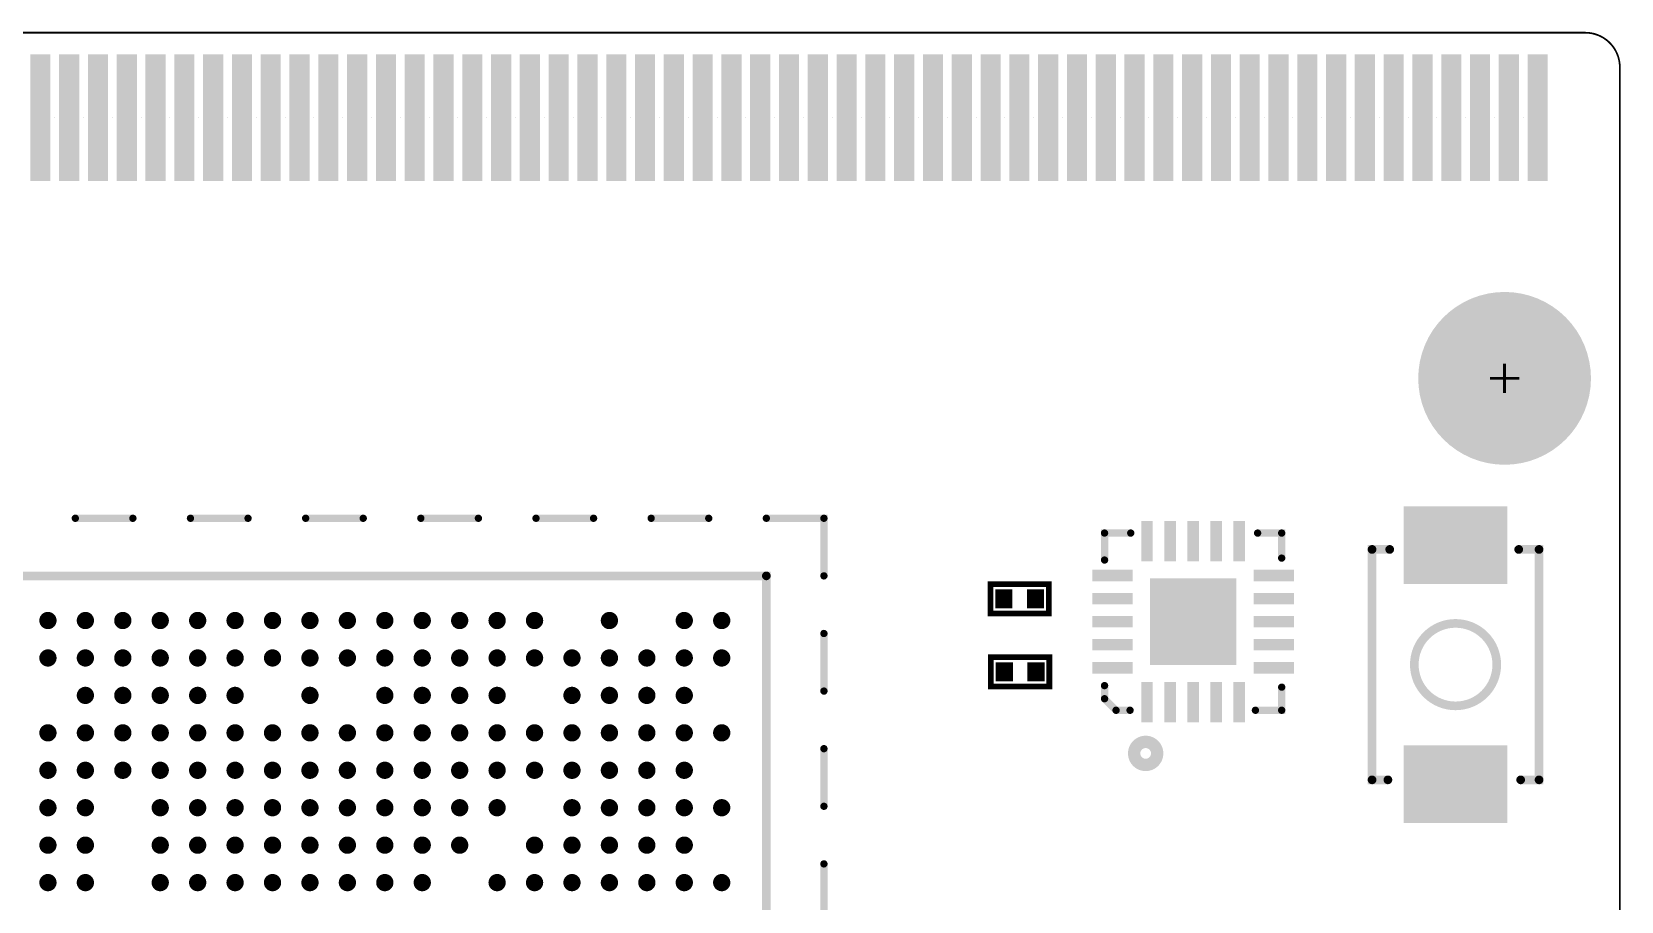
# Model space of a CAD drawing. Extents: x -0.2 to 69.5, y 0 to 51.5.
# Drawn here: x 41.88 to 69.48, y 29.94 to 45.04 of the extents above; entities that cross this region are included whole.
import ezdxf

# ---------------------------------------------------------------- set-up
doc = ezdxf.new("R2010")
doc.units = 0
for name, color, linetype in [('2D_LINE_00', 253, 'CONTINUOUS'), ('DRIL_NPLTE_THRU_01', 255, 'CONTINUOUS'), ('DRIL_PLTE_THRU_01', 255, 'CONTINUOUS'), ('DRIL_SYMBOL', 6, 'CONTINUOUS'), ('PADS_INNER', 253, 'CONTINUOUS'), ('PADS_TOP', 253, 'CONTINUOUS'), ('PART_TOP_2DLINE_01', 1, 'CONTINUOUS'), ('PART_TOP_2DLINE_126', 255, 'CONTINUOUS')]:
    doc.layers.add(name, color=color, linetype=linetype)

# ---------------------------------------------------------------- blocks, each defined once
blk = doc.blocks.new('DRAWING_551')
at = {"layer": '2D_LINE_00', "const_width": 0.03}
blk.add_lwpolyline([(-28.563, 26.915), (8.386, 26.915, -0.414214), (8.987, 26.315), (8.987, 8.915), (7.886, 8.915, 0.414214), (7.237, 8.266), (7.237, 5.564, 0.414214), (7.886, 4.915), (8.987, 4.915), (8.987, -17.484, -0.414214), (8.386, -18.085), (-60.014, -18.085, -0.414214)], format="xyb", dxfattribs=at)
blk = doc.blocks.new('SMOOTH_0$10008')
at = {"const_width": 0.05004}
blk.add_lwpolyline([(-0.02502, 0, 1), (0.02502, 0, 1)], format="xyb", close=True, dxfattribs=at)
blk = doc.blocks.new('PART_BODY_TOP_497')
at = {"layer": 'PART_TOP_2DLINE_126', "const_width": 0.1}
blk.add_lwpolyline([(-0.508, -0.254), (-0.508, 0.254), (0.508, 0.254), (0.508, -0.254)], close=True, dxfattribs=at)
at = {"layer": 'PART_TOP_2DLINE_126'}
for p in [(-0.508, 0.254), (0.508, 0.254), (-0.508, -0.254), (0.508, -0.254)]:
    blk.add_blockref('SMOOTH_0$10008', p, dxfattribs=at)
blk = doc.blocks.new('DRIL_HOLE_0')
blk.add_lwpolyline([(0, 0, 1), (0, 0, 1)], format="xyb", close=True)
blk = doc.blocks.new('PAD_0')
blk.add_lwpolyline([(0, 0, 1), (0, 0, 1)], format="xyb", close=True)
blk = doc.blocks.new('PAD_6')
at = {"const_width": 0.3}
blk.add_lwpolyline([(-0.165, 0), (0.165, 0)], dxfattribs=at)
blk = doc.blocks.new('STK_TOP_162')
at = {"layer": 'DRIL_PLTE_THRU_01'}
blk.add_blockref('DRIL_HOLE_0', (0, 0), dxfattribs=at)
at = {"layer": 'PADS_INNER'}
blk.add_blockref('PAD_0', (0, 0), dxfattribs=at)
at = {"layer": 'PADS_TOP', "rotation": 90}
blk.add_blockref('PAD_6', (0, 0), dxfattribs=at)
blk = doc.blocks.new('SYM_TOP_24')
for name, p in [('PART_BODY_TOP_497', (0, 0)), ('STK_TOP_162', (-0.275, 0)), ('STK_TOP_162', (0.275, 0))]:
    blk.add_blockref(name, p)
blk = doc.blocks.new('PART_TOP_240')
blk.add_blockref('SYM_TOP_24', (0, 0))
blk = doc.blocks.new('SMOOTH_0$127')
at = {"const_width": 0.0635}
blk.add_lwpolyline([(-0.03175, 0, 1), (0.03175, 0, 1)], format="xyb", close=True, dxfattribs=at)
blk = doc.blocks.new('PART_BODY_TOP_726')
at = {"layer": 'PART_TOP_2DLINE_01', "const_width": 0.127}
for points in [[(-1.083, 1.538), (-1.538, 1.538), (-1.538, 1.07)], [(1.12, 1.538), (1.538, 1.538), (1.538, 1.103)], [(-1.538, -1.11), (-1.538, -1.338), (-1.338, -1.538), (-1.095, -1.538)], [(1.082, -1.538), (1.538, -1.538), (1.538, -1.137)]]:
    blk.add_lwpolyline(points, dxfattribs=at)
at = {"layer": 'PART_TOP_2DLINE_01', "const_width": 0.4}
blk.add_lwpolyline([(-0.931, -2.287, 1), (-0.717, -2.287, 1)], format="xyb", close=True, dxfattribs=at)
at = {"layer": 'PART_TOP_2DLINE_01'}
for p in [(-1.538, 1.538), (-1.083, 1.538), (1.12, 1.538), (1.538, 1.538), (-1.538, 1.07), (1.538, 1.103), (-1.538, -1.11), (1.538, -1.137), (-1.538, -1.338), (-1.338, -1.538), (-1.095, -1.538), (1.082, -1.538), (1.538, -1.538)]:
    blk.add_blockref('SMOOTH_0$127', p, dxfattribs=at)
blk = doc.blocks.new('PAD_15')
at = {"const_width": 0.2}
blk.add_lwpolyline([(-0.35, 0), (0.35, 0)], dxfattribs=at)
blk = doc.blocks.new('STK_TOP_74')
at = {"layer": 'DRIL_NPLTE_THRU_01'}
blk.add_blockref('DRIL_HOLE_0', (0, 0), dxfattribs=at)
at = {"layer": 'PADS_INNER'}
blk.add_blockref('PAD_0', (0, 0), dxfattribs=at)
at = {"layer": 'PADS_TOP', "rotation": 90}
blk.add_blockref('PAD_15', (0, 0), dxfattribs=at)
blk = doc.blocks.new('STK_TOP_75')
at = {"layer": 'DRIL_NPLTE_THRU_01'}
blk.add_blockref('DRIL_HOLE_0', (0, 0), dxfattribs=at)
at = {"layer": 'PADS_INNER'}
blk.add_blockref('PAD_0', (0, 0), dxfattribs=at)
at = {"layer": 'PADS_TOP'}
blk.add_blockref('PAD_15', (0, 0), dxfattribs=at)
blk = doc.blocks.new('PAD_16')
at = {"const_width": 1.5}
blk.add_lwpolyline([(-0.75, 0), (0.75, 0)], dxfattribs=at)
blk = doc.blocks.new('STK_TOP_76')
at = {"layer": 'DRIL_NPLTE_THRU_01'}
blk.add_blockref('DRIL_HOLE_0', (0, 0), dxfattribs=at)
at = {"layer": 'PADS_INNER'}
blk.add_blockref('PAD_0', (0, 0), dxfattribs=at)
at = {"layer": 'PADS_TOP'}
blk.add_blockref('PAD_16', (0, 0), dxfattribs=at)
blk = doc.blocks.new('SYM_TOP_40')
for name, p in [('STK_TOP_74', (-0.8, 1.4)), ('STK_TOP_74', (-0.4, 1.4)), ('STK_TOP_74', (0, 1.4)), ('STK_TOP_74', (0.4, 1.4)), ('STK_TOP_74', (0.8, 1.4)), ('PART_BODY_TOP_726', (0, 0)), ('STK_TOP_75', (-1.4, 0.8)), ('STK_TOP_75', (1.4, 0.8)), ('STK_TOP_76', (0, 0)), ('STK_TOP_75', (-1.4, 0.4)), ('STK_TOP_75', (1.4, 0.4)), ('STK_TOP_75', (-1.4, 0)), ('STK_TOP_75', (1.4, 0)), ('STK_TOP_75', (-1.4, -0.4)), ('STK_TOP_75', (1.4, -0.4)), ('STK_TOP_75', (-1.4, -0.8)), ('STK_TOP_75', (1.4, -0.8)), ('STK_TOP_74', (-0.8, -1.4)), ('STK_TOP_74', (-0.4, -1.4)), ('STK_TOP_74', (0, -1.4)), ('STK_TOP_74', (0.4, -1.4)), ('STK_TOP_74', (0.8, -1.4))]:
    blk.add_blockref(name, p)
blk = doc.blocks.new('PART_TOP_241')
blk.add_blockref('SYM_TOP_40', (0, 0))
blk = doc.blocks.new('PART_TOP_269')
blk.add_blockref('SYM_TOP_24', (0, 0))
blk = doc.blocks.new('PAD_23')
at = {"const_width": 0.35}
blk.add_lwpolyline([(-1.1, 0), (1.1, 0)], dxfattribs=at)
blk = doc.blocks.new('STK_TOP_277')
at = {"layer": 'DRIL_PLTE_THRU_01'}
blk.add_blockref('DRIL_HOLE_0', (0, 0), dxfattribs=at)
at = {"layer": 'PADS_INNER'}
blk.add_blockref('PAD_0', (0, 0), dxfattribs=at)
at = {"layer": 'PADS_TOP', "rotation": 90}
blk.add_blockref('PAD_23', (0, 0), dxfattribs=at)
blk = doc.blocks.new('PAD_24')
blk.add_lwpolyline([(0, 0), (0, 0)])
blk = doc.blocks.new('STK_TOP_276')
at = {"layer": 'DRIL_PLTE_THRU_01'}
blk.add_blockref('DRIL_HOLE_0', (0, 0), dxfattribs=at)
at = {"layer": 'PADS_INNER'}
blk.add_blockref('PAD_0', (0, 0), dxfattribs=at)
at = {"layer": 'PADS_TOP'}
blk.add_blockref('PAD_24', (0, 0), dxfattribs=at)
blk = doc.blocks.new('STK_TOP_107')
at = {"layer": 'DRIL_PLTE_THRU_01'}
blk.add_blockref('DRIL_HOLE_0', (0, 0), dxfattribs=at)
at = {"layer": 'PADS_INNER'}
blk.add_blockref('PAD_0', (0, 0), dxfattribs=at)
at = {"layer": 'PADS_TOP'}
blk.add_blockref('PAD_0', (0, 0), dxfattribs=at)
blk = doc.blocks.new('SYM_TOP_25')
for name, p in [('STK_TOP_107', (-38.326118, 2.018996)), ('STK_TOP_107', (-38.318118, 1.999996)), ('STK_TOP_107', (-38.312118, 2.008996)), ('STK_TOP_107', (-38.299118, 2.009996)), ('STK_TOP_107', (-38.293118, 2.018996)), ('STK_TOP_107', (-38.292118, 1.965996)), ('STK_TOP_107', (-38.289118, 1.999996)), ('STK_TOP_107', (-38.286118, 1.974996)), ('STK_TOP_107', (-38.283118, 2.008996)), ('STK_TOP_107', (-38.278118, 1.993996)), ('STK_TOP_107', (-38.273118, 1.975996)), ('STK_TOP_107', (-38.272118, 1.990996)), ('STK_TOP_107', (-38.270118, 1.974996)), ('STK_TOP_107', (-38.267118, 1.984996)), ('STK_TOP_107', (-38.266118, 1.999996)), ('STK_TOP_107', (-38.264118, 1.983996)), ('STK_TOP_107', (-38.263118, 1.965996)), ('STK_TOP_107', (-38.258118, 2.018996)), ('STK_TOP_107', (-38.257118, 1.974996)), ('STK_TOP_107', (-38.253118, 2.000996)), ('STK_TOP_107', (-38.251118, 1.984996)), ('STK_TOP_107', (-38.250118, 1.999996)), ('STK_TOP_107', (-38.247118, 2.009996)), ('STK_TOP_107', (-38.245118, 1.993996)), ('STK_TOP_107', (-38.244118, 2.008996)), ('STK_TOP_107', (-38.243118, 1.990996)), ('STK_TOP_107', (-38.241118, 1.974996)), ('STK_TOP_107', (-38.237118, 1.999996)), ('STK_TOP_107', (-38.235118, 1.983996)), ('STK_TOP_107', (-38.231118, 2.009996)), ('STK_TOP_107', (-38.225118, 2.018996)), ('STK_TOP_107', (-38.221118, 1.999996)), ('STK_TOP_107', (-38.215118, 2.008996)), ('STK_TOP_107', (-37.818118, 1.999996)), ('STK_TOP_107', (-37.799118, 2.009996)), ('STK_TOP_107', (-37.792118, 2.009996)), ('STK_TOP_107', (-37.773118, 1.975996)), ('STK_TOP_107', (-37.770118, 1.974996)), ('STK_TOP_107', (-37.766118, 1.975996)), ('STK_TOP_107', (-37.753118, 2.000996)), ('STK_TOP_107', (-37.751118, 1.984996)), ('STK_TOP_107', (-37.750118, 1.999996)), ('STK_TOP_107', (-37.746118, 2.000996)), ('STK_TOP_107', (-37.744118, 1.984996)), ('STK_TOP_107', (-37.731118, 2.009996)), ('STK_TOP_107', (-37.724118, 2.009996)), ('STK_TOP_107', (-37.318118, 1.999996)), ('STK_TOP_107', (-37.299118, 2.009996)), ('STK_TOP_107', (-37.273118, 1.975996)), ('STK_TOP_107', (-37.270118, 1.974996)), ('STK_TOP_107', (-37.253118, 2.000996)), ('STK_TOP_107', (-37.251118, 1.984996)), ('STK_TOP_107', (-37.250118, 1.999996)), ('STK_TOP_107', (-37.231118, 2.009996)), ('STK_TOP_277', (-36.875, 0)), ('STK_TOP_277', (-36.375, 0)), ('STK_TOP_277', (-35.875, 0)), ('STK_TOP_277', (-35.375, 0)), ('STK_TOP_277', (-34.875, 0)), ('STK_TOP_277', (-34.375, 0)), ('STK_TOP_277', (-33.875, 0)), ('STK_TOP_277', (-33.375, 0)), ('STK_TOP_277', (-32.875, 0)), ('STK_TOP_277', (-32.375, 0)), ('STK_TOP_277', (-31.875, 0)), ('STK_TOP_277', (-31.375, 0)), ('STK_TOP_277', (-30.875, 0)), ('STK_TOP_277', (-30.375, 0)), ('STK_TOP_277', (-29.875, 0)), ('STK_TOP_277', (-29.375, 0)), ('STK_TOP_277', (-28.875, 0)), ('STK_TOP_277', (-28.375, 0)), ('STK_TOP_277', (-27.875, 0)), ('STK_TOP_277', (-27.375, 0)), ('STK_TOP_277', (-26.875, 0)), ('STK_TOP_277', (-26.375, 0)), ('STK_TOP_277', (-25.875, 0)), ('STK_TOP_277', (-25.375, 0)), ('STK_TOP_277', (-24.875, 0)), ('STK_TOP_277', (-24.375, 0)), ('STK_TOP_277', (-23.875, 0)), ('STK_TOP_277', (-23.375, 0)), ('STK_TOP_277', (-22.875, 0)), ('STK_TOP_277', (-22.375, 0)), ('STK_TOP_277', (-21.875, 0)), ('STK_TOP_277', (-21.375, 0)), ('STK_TOP_277', (-20.875, 0)), ('STK_TOP_277', (-20.375, 0)), ('STK_TOP_277', (-19.875, 0)), ('STK_TOP_277', (-19.375, 0)), ('STK_TOP_277', (-18.875, 0)), ('STK_TOP_277', (-18.375, 0)), ('STK_TOP_277', (-17.875, 0)), ('STK_TOP_277', (-17.375, 0)), ('STK_TOP_277', (-16.875, 0)), ('STK_TOP_277', (-16.375, 0)), ('STK_TOP_277', (-15.875, 0)), ('STK_TOP_277', (-15.375, 0)), ('STK_TOP_277', (-14.875, 0)), ('STK_TOP_277', (-14.375, 0)), ('STK_TOP_277', (-13.875, 0)), ('STK_TOP_277', (-13.375, 0)), ('STK_TOP_277', (-12.875, 0)), ('STK_TOP_277', (-12.375, 0)), ('STK_TOP_277', (-11.875, 0)), ('STK_TOP_277', (-11.375, 0)), ('STK_TOP_277', (-10.875, 0)), ('STK_TOP_276', (-36.625, 0)), ('STK_TOP_276', (-36.125, 0)), ('STK_TOP_276', (-35.625, 0)), ('STK_TOP_276', (-35.125, 0)), ('STK_TOP_276', (-34.625, 0)), ('STK_TOP_276', (-34.125, 0)), ('STK_TOP_276', (-33.625, 0)), ('STK_TOP_276', (-33.125, 0)), ('STK_TOP_276', (-32.625, 0)), ('STK_TOP_276', (-32.125, 0)), ('STK_TOP_276', (-31.625, 0)), ('STK_TOP_276', (-31.125, 0)), ('STK_TOP_276', (-30.625, 0)), ('STK_TOP_276', (-30.125, 0)), ('STK_TOP_276', (-29.625, 0)), ('STK_TOP_276', (-29.125, 0)), ('STK_TOP_276', (-28.625, 0)), ('STK_TOP_276', (-28.125, 0)), ('STK_TOP_276', (-27.625, 0)), ('STK_TOP_276', (-27.125, 0)), ('STK_TOP_276', (-26.625, 0)), ('STK_TOP_276', (-26.125, 0)), ('STK_TOP_276', (-25.625, 0)), ('STK_TOP_276', (-25.125, 0)), ('STK_TOP_276', (-24.625, 0)), ('STK_TOP_276', (-24.125, 0)), ('STK_TOP_276', (-23.625, 0)), ('STK_TOP_276', (-23.125, 0)), ('STK_TOP_276', (-22.625, 0)), ('STK_TOP_276', (-22.125, 0)), ('STK_TOP_276', (-21.625, 0)), ('STK_TOP_276', (-21.125, 0)), ('STK_TOP_276', (-20.625, 0)), ('STK_TOP_276', (-20.125, 0)), ('STK_TOP_276', (-19.625, 0)), ('STK_TOP_276', (-19.125, 0)), ('STK_TOP_276', (-18.625, 0)), ('STK_TOP_276', (-18.125, 0)), ('STK_TOP_276', (-17.625, 0)), ('STK_TOP_276', (-17.125, 0)), ('STK_TOP_276', (-16.625, 0)), ('STK_TOP_276', (-16.125, 0)), ('STK_TOP_276', (-15.625, 0)), ('STK_TOP_276', (-15.125, 0)), ('STK_TOP_276', (-14.625, 0)), ('STK_TOP_276', (-14.125, 0)), ('STK_TOP_276', (-13.625, 0)), ('STK_TOP_276', (-13.125, 0)), ('STK_TOP_276', (-12.625, 0)), ('STK_TOP_276', (-12.125, 0)), ('STK_TOP_276', (-11.625, 0)), ('STK_TOP_276', (-11.125, 0))]:
    blk.add_blockref(name, p)
blk = doc.blocks.new('PART_TOP_278')
blk.add_blockref('SYM_TOP_25', (0, 0))
blk = doc.blocks.new('SMOOTH_0$15011')
at = {"const_width": 0.0751}
blk.add_lwpolyline([(-0.038, 0, 1), (0.038, 0, 1)], format="xyb", close=True, dxfattribs=at)
blk = doc.blocks.new('PART_BODY_TOP_748')
at = {"layer": 'PART_TOP_2DLINE_01', "const_width": 0.15011}
for points in [[(-2, 1.174), (-2, 1.45), (2, 1.45), (2, 1.143)], [(-2, -1.131), (-2, -1.45), (2, -1.45), (2, -1.097)]]:
    blk.add_lwpolyline(points, dxfattribs=at)
blk.add_lwpolyline([(-0.71599, 0, 1), (0.71599, 0, 1)], format="xyb", close=True, dxfattribs=at)
at = {"layer": 'PART_TOP_2DLINE_01'}
for p in [(-2, 1.45), (2, 1.45), (-2, 1.174), (2, 1.143), (-2, -1.131), (2, -1.097), (-2, -1.45), (2, -1.45)]:
    blk.add_blockref('SMOOTH_0$15011', p, dxfattribs=at)
blk = doc.blocks.new('PAD_25')
at = {"const_width": 1.35}
blk.add_lwpolyline([(-0.9, 0), (0.9, 0)], dxfattribs=at)
blk = doc.blocks.new('STK_TOP_87')
at = {"layer": 'DRIL_PLTE_THRU_01'}
blk.add_blockref('DRIL_HOLE_0', (0, 0), dxfattribs=at)
at = {"layer": 'PADS_INNER'}
blk.add_blockref('PAD_0', (0, 0), dxfattribs=at)
at = {"layer": 'PADS_TOP', "rotation": 90}
blk.add_blockref('PAD_25', (0, 0), dxfattribs=at)
blk = doc.blocks.new('SYM_TOP_50')
for name, p in [('STK_TOP_87', (-2.075, 0)), ('PART_BODY_TOP_748', (0, 0)), ('STK_TOP_87', (2.075, 0))]:
    blk.add_blockref(name, p)
blk = doc.blocks.new('PART_TOP_291')
blk.add_blockref('SYM_TOP_50', (0, 0))
blk = doc.blocks.new('DRIL_SYMBOL_1$8')
at = {"layer": 'DRIL_SYMBOL', "const_width": 0.0508}
for points in [[(0, -0.254), (0, 0.254)], [(-0.254, 0), (0.254, 0)]]:
    blk.add_lwpolyline(points, dxfattribs=at)
blk = doc.blocks.new('DRIL_HOLE_1$8')
at = {"const_width": 0.9}
blk.add_lwpolyline([(-0.45, 0, 1), (0.45, 0, 1)], format="xyb", close=True, dxfattribs=at)
blk.add_blockref('DRIL_SYMBOL_1$8', (0, 0))
blk = doc.blocks.new('PAD_8')
at = {"const_width": 1.5}
blk.add_lwpolyline([(0, -0.75, 1), (0, 0.75, 1)], format="xyb", close=True, dxfattribs=at)
blk = doc.blocks.new('STK_TOP_231')
at = {"layer": 'DRIL_PLTE_THRU_01'}
blk.add_blockref('DRIL_HOLE_1$8', (0, 0), dxfattribs=at)
at = {"layer": 'PADS_INNER'}
blk.add_blockref('PAD_8', (0, 0), dxfattribs=at)
at = {"layer": 'PADS_TOP'}
blk.add_blockref('PAD_8', (0, 0), dxfattribs=at)
blk = doc.blocks.new('SYM_TOP_27')
blk.add_blockref('STK_TOP_231', (0, 0))
blk = doc.blocks.new('PART_TOP_366')
blk.add_blockref('SYM_TOP_27', (0, 0))
blk = doc.blocks.new('SMOOTH_0$150114')
at = {"const_width": 0.075057}
blk.add_lwpolyline([(-0.037528, 0, 1), (0.037528, 0, 1)], format="xyb", close=True, dxfattribs=at)
blk = doc.blocks.new('PART_BODY_TOP_713')
at = {"layer": 'PART_TOP_2DLINE_01'}
for points, const_width in [([(-11.5, 12.5), (-12.5, 12.5), (-12.5, 11.5)], 0.127), ([(-9.5, 12.5), (-10.5, 12.5)], 0.127), ([(-7.5, 12.5), (-8.5, 12.5)], 0.127), ([(-5.5, 12.5), (-6.5, 12.5)], 0.127), ([(-3.5, 12.5), (-4.5, 12.5)], 0.127), ([(-1.5, 12.5), (-2.5, 12.5)], 0.127), ([(0.5, 12.5), (-0.5, 12.5)], 0.127), ([(2.5, 12.5), (1.5, 12.5)], 0.127), ([(4.5, 12.5), (3.5, 12.5)], 0.127), ([(6.5, 12.5), (5.5, 12.5)], 0.127), ([(8.5, 12.5), (7.5, 12.5)], 0.127), ([(10.5, 12.5), (9.5, 12.5)], 0.127), ([(11.5, 12.5), (12.5, 12.5), (12.5, 11.5)], 0.127), ([(-10.731, 11.465), (-11.463, 10.733)], 0.15), ([(-12.5, 9.5), (-12.5, 10.5)], 0.127), ([(12.5, 9.5), (12.5, 10.5)], 0.127), ([(-12.5, 7.5), (-12.5, 8.5)], 0.127), ([(12.5, 7.5), (12.5, 8.5)], 0.127), ([(-12.5, 5.5), (-12.5, 6.5)], 0.127), ([(12.5, 5.5), (12.5, 6.5)], 0.127), ([(-12.5, 3.5), (-12.5, 4.5)], 0.127), ([(12.5, 3.5), (12.5, 4.5)], 0.127), ([(-12.5, 1.5), (-12.5, 2.5)], 0.127), ([(12.5, 1.5), (12.5, 2.5)], 0.127), ([(-12.5, -0.5), (-12.5, 0.5)], 0.127), ([(12.5, -0.5), (12.5, 0.5)], 0.127), ([(-12.5, -2.5), (-12.5, -1.5)], 0.127), ([(12.5, -2.5), (12.5, -1.5)], 0.127), ([(-12.5, -4.5), (-12.5, -3.5)], 0.127), ([(12.5, -4.5), (12.5, -3.5)], 0.127), ([(-12.5, -6.5), (-12.5, -5.5)], 0.127), ([(12.5, -6.5), (12.5, -5.5)], 0.127), ([(-12.5, -8.5), (-12.5, -7.5)], 0.127), ([(12.5, -8.5), (12.5, -7.5)], 0.127), ([(-12.5, -10.5), (-12.5, -9.5)], 0.127), ([(12.5, -10.5), (12.5, -9.5)], 0.127), ([(-11.5, -12.5), (-12.5, -12.5), (-12.5, -11.5)], 0.127), ([(12.5, -11.5), (12.5, -12.5), (11.5, -12.5)], 0.127), ([(-9.5, -12.5), (-10.5, -12.5)], 0.127), ([(-7.5, -12.5), (-8.5, -12.5)], 0.127), ([(-5.5, -12.5), (-6.5, -12.5)], 0.127), ([(-3.5, -12.5), (-4.5, -12.5)], 0.127), ([(-1.5, -12.5), (-2.5, -12.5)], 0.127), ([(0.5, -12.5), (-0.5, -12.5)], 0.127), ([(2.5, -12.5), (1.5, -12.5)], 0.127), ([(4.5, -12.5), (3.5, -12.5)], 0.127), ([(6.5, -12.5), (5.5, -12.5)], 0.127), ([(8.5, -12.5), (7.5, -12.5)], 0.127), ([(10.5, -12.5), (9.5, -12.5)], 0.127)]:
    blk.add_lwpolyline(points, dxfattribs=dict(at, const_width=const_width))
at = {"layer": 'PART_TOP_2DLINE_01', "const_width": 0.254}
blk.add_lwpolyline([(-12.258, 11.184, 1), (-11.852, 11.184, 1)], format="xyb", close=True, dxfattribs=at)
at = {"layer": 'PART_TOP_2DLINE_01', "const_width": 0.15}
blk.add_lwpolyline([(-11.5, -11.5), (-11.5, 11.5), (11.5, 11.5), (11.5, -11.5)], close=True, dxfattribs=at)
at = {"layer": 'PART_TOP_2DLINE_01'}
for name, p in [('SMOOTH_0$127', (-12.5, 12.5)), ('SMOOTH_0$127', (-11.5, 12.5)), ('SMOOTH_0$127', (-10.5, 12.5)), ('SMOOTH_0$127', (-9.5, 12.5)), ('SMOOTH_0$127', (-8.5, 12.5)), ('SMOOTH_0$127', (-7.5, 12.5)), ('SMOOTH_0$127', (-6.5, 12.5)), ('SMOOTH_0$127', (-5.5, 12.5)), ('SMOOTH_0$127', (-4.5, 12.5)), ('SMOOTH_0$127', (-3.5, 12.5)), ('SMOOTH_0$127', (-2.5, 12.5)), ('SMOOTH_0$127', (-1.5, 12.5)), ('SMOOTH_0$127', (-0.5, 12.5)), ('SMOOTH_0$127', (0.5, 12.5)), ('SMOOTH_0$127', (1.5, 12.5)), ('SMOOTH_0$127', (2.5, 12.5)), ('SMOOTH_0$127', (3.5, 12.5)), ('SMOOTH_0$127', (4.5, 12.5)), ('SMOOTH_0$127', (5.5, 12.5)), ('SMOOTH_0$127', (6.5, 12.5)), ('SMOOTH_0$127', (7.5, 12.5)), ('SMOOTH_0$127', (8.5, 12.5)), ('SMOOTH_0$127', (9.5, 12.5)), ('SMOOTH_0$127', (10.5, 12.5)), ('SMOOTH_0$127', (11.5, 12.5)), ('SMOOTH_0$127', (12.5, 12.5)), ('SMOOTH_0$127', (-12.5, 11.5)), ('SMOOTH_0$150114', (-11.5, 11.5)), ('SMOOTH_0$150114', (-10.731, 11.465)), ('SMOOTH_0$150114', (11.5, 11.5)), ('SMOOTH_0$127', (12.5, 11.5)), ('SMOOTH_0$150114', (-11.463, 10.733)), ('SMOOTH_0$127', (-12.5, 10.5)), ('SMOOTH_0$127', (12.5, 10.5)), ('SMOOTH_0$127', (-12.5, 9.5)), ('SMOOTH_0$127', (12.5, 9.5)), ('SMOOTH_0$127', (-12.5, 8.5)), ('SMOOTH_0$127', (12.5, 8.5)), ('SMOOTH_0$127', (-12.5, 7.5)), ('SMOOTH_0$127', (12.5, 7.5)), ('SMOOTH_0$127', (-12.5, 6.5)), ('SMOOTH_0$127', (12.5, 6.5)), ('SMOOTH_0$127', (-12.5, 5.5)), ('SMOOTH_0$127', (12.5, 5.5)), ('SMOOTH_0$127', (-12.5, 4.5)), ('SMOOTH_0$127', (12.5, 4.5)), ('SMOOTH_0$127', (-12.5, 3.5)), ('SMOOTH_0$127', (12.5, 3.5)), ('SMOOTH_0$127', (-12.5, 2.5)), ('SMOOTH_0$127', (12.5, 2.5)), ('SMOOTH_0$127', (-12.5, 1.5)), ('SMOOTH_0$127', (12.5, 1.5)), ('SMOOTH_0$127', (-12.5, 0.5)), ('SMOOTH_0$127', (12.5, 0.5)), ('SMOOTH_0$127', (-12.5, -0.5)), ('SMOOTH_0$127', (12.5, -0.5)), ('SMOOTH_0$127', (-12.5, -1.5)), ('SMOOTH_0$127', (12.5, -1.5)), ('SMOOTH_0$127', (-12.5, -2.5)), ('SMOOTH_0$127', (12.5, -2.5)), ('SMOOTH_0$127', (-12.5, -3.5)), ('SMOOTH_0$127', (12.5, -3.5)), ('SMOOTH_0$127', (-12.5, -4.5)), ('SMOOTH_0$127', (12.5, -4.5)), ('SMOOTH_0$127', (-12.5, -5.5)), ('SMOOTH_0$127', (12.5, -5.5)), ('SMOOTH_0$127', (-12.5, -6.5)), ('SMOOTH_0$127', (12.5, -6.5)), ('SMOOTH_0$127', (-12.5, -7.5)), ('SMOOTH_0$127', (12.5, -7.5)), ('SMOOTH_0$127', (-12.5, -8.5)), ('SMOOTH_0$127', (12.5, -8.5)), ('SMOOTH_0$127', (-12.5, -9.5)), ('SMOOTH_0$127', (12.5, -9.5)), ('SMOOTH_0$127', (-12.5, -10.5)), ('SMOOTH_0$127', (12.5, -10.5)), ('SMOOTH_0$127', (-12.5, -11.5)), ('SMOOTH_0$150114', (-11.5, -11.5)), ('SMOOTH_0$150114', (11.5, -11.5)), ('SMOOTH_0$127', (12.5, -11.5)), ('SMOOTH_0$127', (-12.5, -12.5)), ('SMOOTH_0$127', (-11.5, -12.5)), ('SMOOTH_0$127', (-10.5, -12.5)), ('SMOOTH_0$127', (-9.5, -12.5)), ('SMOOTH_0$127', (-8.5, -12.5)), ('SMOOTH_0$127', (-7.5, -12.5)), ('SMOOTH_0$127', (-6.5, -12.5)), ('SMOOTH_0$127', (-5.5, -12.5)), ('SMOOTH_0$127', (-4.5, -12.5)), ('SMOOTH_0$127', (-3.5, -12.5)), ('SMOOTH_0$127', (-2.5, -12.5)), ('SMOOTH_0$127', (-1.5, -12.5)), ('SMOOTH_0$127', (-0.5, -12.5)), ('SMOOTH_0$127', (0.5, -12.5)), ('SMOOTH_0$127', (1.5, -12.5)), ('SMOOTH_0$127', (2.5, -12.5)), ('SMOOTH_0$127', (3.5, -12.5)), ('SMOOTH_0$127', (4.5, -12.5)), ('SMOOTH_0$127', (5.5, -12.5)), ('SMOOTH_0$127', (6.5, -12.5)), ('SMOOTH_0$127', (7.5, -12.5)), ('SMOOTH_0$127', (8.5, -12.5)), ('SMOOTH_0$127', (9.5, -12.5)), ('SMOOTH_0$127', (10.5, -12.5)), ('SMOOTH_0$127', (11.5, -12.5)), ('SMOOTH_0$127', (12.5, -12.5))]:
    blk.add_blockref(name, p, dxfattribs=at)
blk = doc.blocks.new('PAD_39')
at = {"const_width": 0.15}
blk.add_lwpolyline([(0, -0.075, 1), (0, 0.075, 1)], format="xyb", close=True, dxfattribs=at)
blk = doc.blocks.new('STK_TOP_239')
at = {"layer": 'DRIL_PLTE_THRU_01'}
blk.add_blockref('DRIL_HOLE_0', (0, 0), dxfattribs=at)
at = {"layer": 'PADS_INNER'}
blk.add_blockref('PAD_0', (0, 0), dxfattribs=at)
at = {"layer": 'PADS_TOP'}
blk.add_blockref('PAD_39', (0, 0), dxfattribs=at)
blk = doc.blocks.new('SYM_TOP_36')
for name, p in [('PART_BODY_TOP_713', (0, 0)), ('STK_TOP_239', (-10.725, -6.175)), ('STK_TOP_239', (-10.075, -6.175)), ('STK_TOP_239', (-9.425, -6.175)), ('STK_TOP_239', (-8.775, -6.175)), ('STK_TOP_239', (-8.125, -6.175)), ('STK_TOP_239', (-7.475, -6.175)), ('STK_TOP_239', (-6.825, -6.175)), ('STK_TOP_239', (-5.525, -6.175)), ('STK_TOP_239', (-4.875, -6.175)), ('STK_TOP_239', (-4.225, -6.175)), ('STK_TOP_239', (-3.575, -6.175)), ('STK_TOP_239', (-2.925, -6.175)), ('STK_TOP_239', (-2.275, -6.175)), ('STK_TOP_239', (-1.625, -6.175)), ('STK_TOP_239', (-0.975, -6.175)), ('STK_TOP_239', (0.325, -6.175)), ('STK_TOP_239', (0.975, -6.175)), ('STK_TOP_239', (-10.075, -6.825)), ('STK_TOP_239', (-9.425, -6.825)), ('STK_TOP_239', (-8.775, -6.825)), ('STK_TOP_239', (-8.125, -6.825)), ('STK_TOP_239', (-7.475, -6.825)), ('STK_TOP_239', (-6.175, -6.825)), ('STK_TOP_239', (-5.525, -6.825)), ('STK_TOP_239', (-4.875, -6.825)), ('STK_TOP_239', (-4.225, -6.825)), ('STK_TOP_239', (-3.575, -6.825)), ('STK_TOP_239', (-2.925, -6.825)), ('STK_TOP_239', (-2.275, -6.825)), ('STK_TOP_239', (-1.625, -6.825)), ('STK_TOP_239', (-0.975, -6.825)), ('STK_TOP_239', (0.325, -6.825)), ('STK_TOP_239', (0.975, -6.825)), ('STK_TOP_239', (-10.725, -7.475)), ('STK_TOP_239', (-10.075, -7.475)), ('STK_TOP_239', (-9.425, -7.475)), ('STK_TOP_239', (-8.775, -7.475)), ('STK_TOP_239', (-8.125, -7.475)), ('STK_TOP_239', (-6.825, -7.475)), ('STK_TOP_239', (-6.175, -7.475)), ('STK_TOP_239', (-5.525, -7.475)), ('STK_TOP_239', (-4.875, -7.475)), ('STK_TOP_239', (-4.225, -7.475)), ('STK_TOP_239', (-3.575, -7.475)), ('STK_TOP_239', (-2.925, -7.475)), ('STK_TOP_239', (-2.275, -7.475)), ('STK_TOP_239', (-1.625, -7.475)), ('STK_TOP_239', (-0.975, -7.475)), ('STK_TOP_239', (0.325, -7.475)), ('STK_TOP_239', (0.975, -7.475)), ('STK_TOP_239', (-10.075, -8.125)), ('STK_TOP_239', (-9.425, -8.125)), ('STK_TOP_239', (-8.775, -8.125)), ('STK_TOP_239', (-8.125, -8.125)), ('STK_TOP_239', (-7.475, -8.125)), ('STK_TOP_239', (-6.825, -8.125)), ('STK_TOP_239', (-6.175, -8.125)), ('STK_TOP_239', (-5.525, -8.125)), ('STK_TOP_239', (-4.875, -8.125)), ('STK_TOP_239', (-4.225, -8.125)), ('STK_TOP_239', (-3.575, -8.125)), ('STK_TOP_239', (-2.925, -8.125)), ('STK_TOP_239', (-2.275, -8.125)), ('STK_TOP_239', (-1.625, -8.125)), ('STK_TOP_239', (-0.975, -8.125)), ('STK_TOP_239', (-0.325, -8.125)), ('STK_TOP_239', (0.325, -8.125)), ('STK_TOP_239', (0.975, -8.125)), ('STK_TOP_239', (-10.725, -8.775)), ('STK_TOP_239', (-10.075, -8.775)), ('STK_TOP_239', (-9.425, -8.775)), ('STK_TOP_239', (-8.775, -8.775)), ('STK_TOP_239', (-8.125, -8.775)), ('STK_TOP_239', (-7.475, -8.775)), ('STK_TOP_239', (-6.825, -8.775)), ('STK_TOP_239', (-6.175, -8.775)), ('STK_TOP_239', (-5.525, -8.775)), ('STK_TOP_239', (-4.875, -8.775)), ('STK_TOP_239', (-4.225, -8.775)), ('STK_TOP_239', (-3.575, -8.775)), ('STK_TOP_239', (-2.925, -8.775)), ('STK_TOP_239', (-2.275, -8.775)), ('STK_TOP_239', (-1.625, -8.775)), ('STK_TOP_239', (-0.975, -8.775)), ('STK_TOP_239', (-0.325, -8.775)), ('STK_TOP_239', (0.325, -8.775)), ('STK_TOP_239', (0.975, -8.775)), ('STK_TOP_239', (-10.075, -9.425)), ('STK_TOP_239', (-9.425, -9.425)), ('STK_TOP_239', (-8.775, -9.425)), ('STK_TOP_239', (-8.125, -9.425)), ('STK_TOP_239', (-6.825, -9.425)), ('STK_TOP_239', (-6.175, -9.425)), ('STK_TOP_239', (-5.525, -9.425)), ('STK_TOP_239', (-4.875, -9.425)), ('STK_TOP_239', (-3.575, -9.425)), ('STK_TOP_239', (-2.275, -9.425)), ('STK_TOP_239', (-1.625, -9.425)), ('STK_TOP_239', (-0.975, -9.425)), ('STK_TOP_239', (-0.325, -9.425)), ('STK_TOP_239', (0.325, -9.425)), ('STK_TOP_239', (-10.725, -10.075)), ('STK_TOP_239', (-10.075, -10.075)), ('STK_TOP_239', (-9.425, -10.075)), ('STK_TOP_239', (-8.775, -10.075)), ('STK_TOP_239', (-8.125, -10.075)), ('STK_TOP_239', (-7.475, -10.075)), ('STK_TOP_239', (-6.825, -10.075)), ('STK_TOP_239', (-6.175, -10.075)), ('STK_TOP_239', (-5.525, -10.075)), ('STK_TOP_239', (-4.875, -10.075)), ('STK_TOP_239', (-4.225, -10.075)), ('STK_TOP_239', (-3.575, -10.075)), ('STK_TOP_239', (-2.925, -10.075)), ('STK_TOP_239', (-2.275, -10.075)), ('STK_TOP_239', (-1.625, -10.075)), ('STK_TOP_239', (-0.975, -10.075)), ('STK_TOP_239', (-0.325, -10.075)), ('STK_TOP_239', (0.325, -10.075)), ('STK_TOP_239', (0.975, -10.075)), ('STK_TOP_239', (-10.725, -10.725)), ('STK_TOP_239', (-10.075, -10.725)), ('STK_TOP_239', (-8.775, -10.725)), ('STK_TOP_239', (-7.475, -10.725)), ('STK_TOP_239', (-6.825, -10.725)), ('STK_TOP_239', (-6.175, -10.725)), ('STK_TOP_239', (-5.525, -10.725)), ('STK_TOP_239', (-4.875, -10.725)), ('STK_TOP_239', (-4.225, -10.725)), ('STK_TOP_239', (-3.575, -10.725)), ('STK_TOP_239', (-2.925, -10.725)), ('STK_TOP_239', (-2.275, -10.725)), ('STK_TOP_239', (-1.625, -10.725)), ('STK_TOP_239', (-0.975, -10.725)), ('STK_TOP_239', (-0.325, -10.725)), ('STK_TOP_239', (0.325, -10.725)), ('STK_TOP_239', (0.975, -10.725))]:
    blk.add_blockref(name, p)
blk = doc.blocks.new('PART_TOP_589')
blk.add_blockref('SYM_TOP_36', (0, 0))

msp = doc.modelspace()

# ---------------------------------------------------------------- block references
for name, p in [('DRAWING_551', (60.465, 18.105)), ('PART_TOP_241', (62.042, 34.795))]:
    msp.add_blockref(name, p)
for name, p, rotation in [('PART_TOP_278', (31.15, 43.543), 180), ('PART_TOP_366', (67.451, 39.019), 180), ('PART_TOP_291', (66.599, 34.049), 90), ('PART_TOP_589', (43.131, 24.09), 180), ('PART_TOP_269', (59.03, 35.192), 180), ('PART_TOP_240', (59.037, 33.924), 180)]:
    msp.add_blockref(name, p, dxfattribs=dict(rotation=rotation))

doc.saveas('drawing.dxf')
